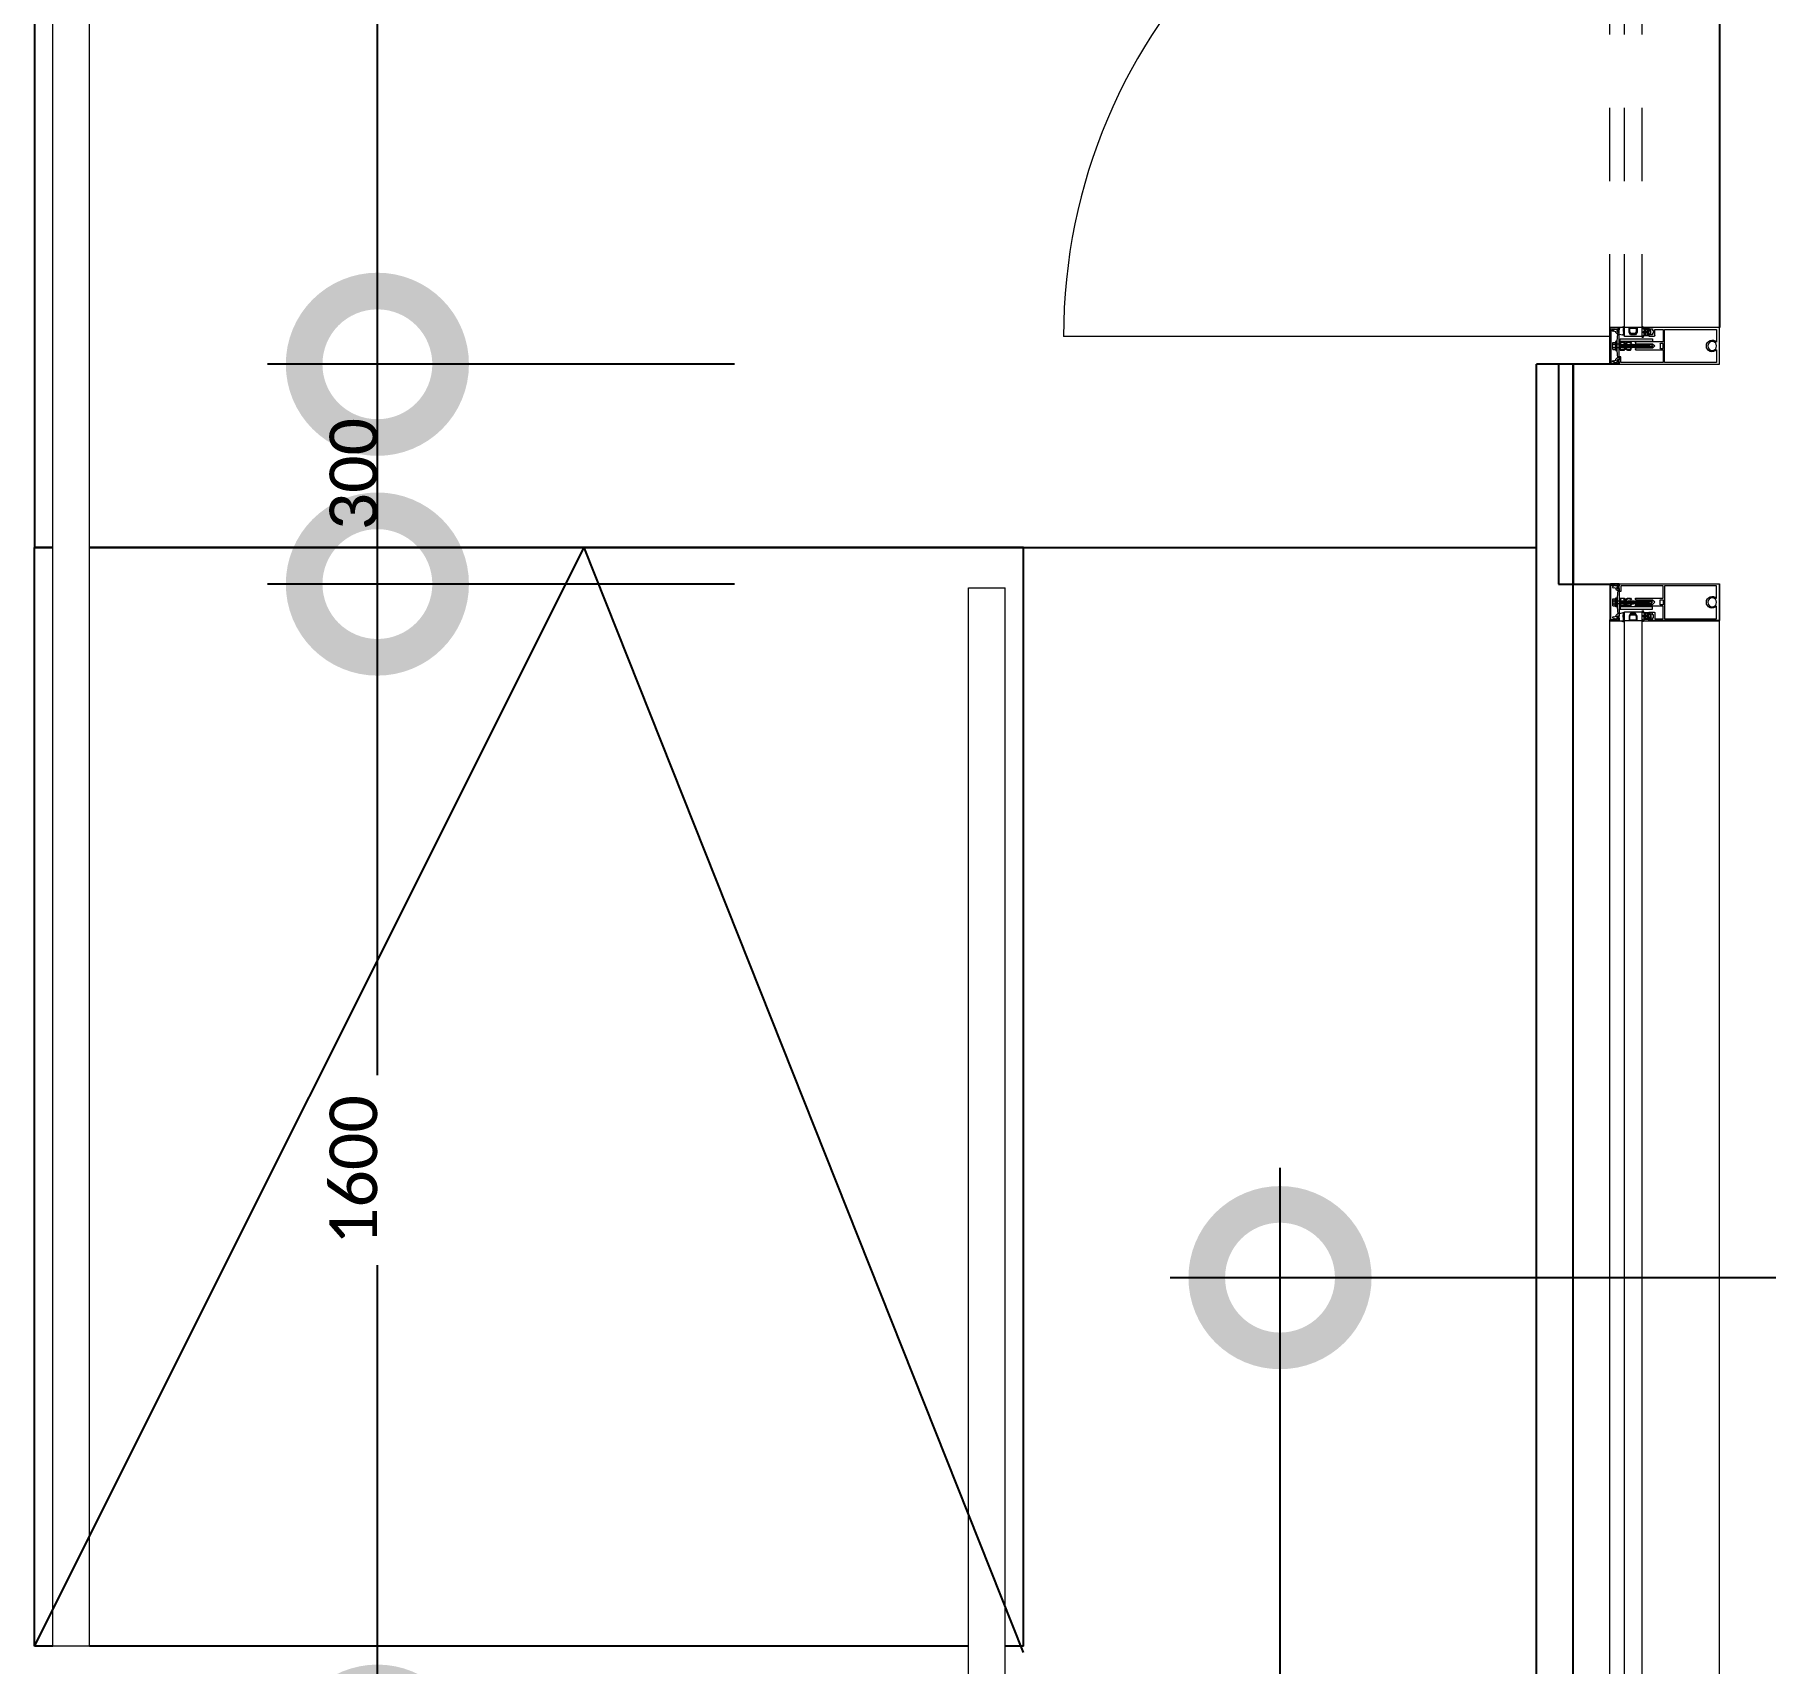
# Model space of a CAD drawing. Header units: metres. Extents: x 22.6 to 101.3, y 9.4 to 67.4.
# Drawn here: x 24.594 to 26.956, y 16.324 to 18.547 of the extents above; entities that cross this region are included whole.
import ezdxf

# ---------------------------------------------------------------- set-up
doc = ezdxf.new("R2010")
doc.units = ezdxf.units.M
doc.linetypes.add('ECG_Line-Ptrn-Dash', pattern=[0.004, 0.002, -0.002])
doc.linetypes.add('ECG_Line-Ptrn-Sold', pattern=[9144.001, 9144, -0.001])
doc.layers.add('00', color=252, linetype='Continuous')
for name, color, linetype, lineweight in [('A-DETL-MBND', 5, 'ECG_Line-Ptrn-Dash', 9), ('A-DIM', 7, 'Continuous', 5), ('A-DOOR', 5, 'Continuous', 5), ('A-ELEV', 1, 'ECG_Line-Ptrn-Sold', 9), ('A-FLOR-HRAL', 1, 'Continuous', 9), ('A-HATCH', 1, 'Continuous', 9), ('A-TONE', 40, 'ECG_Line-Ptrn-Sold', 50), ('A-WIN', 4, 'ECG_Line-Ptrn-Sold', 5)]:
    doc.layers.add(name, color=color, linetype=linetype, lineweight=lineweight)
doc.styles.add('Calibri', font='calibri.ttf', dxfattribs={"height": 0.212639})
doc.dimstyles.new('ECG_Dimn-Detl-100', dxfattribs={"dimscale": 0.3048, "dimtxt": 0.25, "dimasz": 1.312336, "dimexe": 0.492126, "dimexo": 0.0625, "dimgap": 0, "dimtad": 1, "dimdec": 0, "dimlfac": 1000, "dimzin": 0, "dimdsep": 46, "dimtxsty": 'Calibri', "dimblk1": 'DOTSMALL', "dimblk2": 'DOTSMALL', "dimsah": 1, "dimcen": 0.09, "dimdle": 0.492126, "dimazin": 0, "dimtfac": 1, "dimtdec": 4, "dimtix": 1, "dimtmove": 0, "dimatfit": 3, "dimfxl": 0.492126, "dimfxlon": 1, "dimtvp": 1, "dimtolj": 1, "dimtzin": 0, "dimarcsym": 2})
doc.dimstyles.new('ECG_Dimn-Detl-100_2', dxfattribs={"dimscale": 0.3048, "dimtxt": 0.25, "dimasz": 1.312336, "dimexe": 0.492126, "dimexo": 0.0625, "dimgap": 0, "dimtad": 1, "dimdec": 0, "dimlfac": 1000, "dimzin": 0, "dimdsep": 46, "dimtxsty": 'Calibri', "dimblk1": 'DOTSMALL', "dimblk2": 'DOTSMALL', "dimsah": 1, "dimcen": 0.09, "dimdle": 0.492126, "dimazin": 0, "dimtfac": 1, "dimtdec": 4, "dimtix": 1, "dimtmove": 0, "dimatfit": 3, "dimfxl": 0.492126, "dimfxlon": 1, "dimtvp": 1, "dimtolj": 1, "dimtzin": 0, "dimarcsym": 2})

# ---------------------------------------------------------------- blocks, each defined once
blk = doc.blocks.new('Railing - Railing-3161131-GROUND FLOOR PLAN')
at = {"layer": 'A-FLOR-HRAL'}
for p, q in [((25.8689, 17.7923), (25.9189, 17.7923)), ((25.8689, 16.2923), (25.8689, 17.7923)), ((25.9189, 16.2923), (25.9189, 17.7923)), ((25.9189, 16.2923), (25.8689, 16.2923))]:
    blk.add_line(p, q, dxfattribs=at)
blk = doc.blocks.new('Railing - Railing-3161135-GROUND FLOOR PLAN')
at = {"layer": 'A-FLOR-HRAL'}
for p, q in [((24.6189, 17.8473), (24.6189, 20.0223)), ((24.6689, 17.8473), (24.6689, 19.9723)), ((24.6189, 16.3473), (24.6189, 17.8473)), ((24.6689, 16.3473), (24.6689, 17.8473)), ((24.6689, 16.3473), (24.6189, 16.3473))]:
    blk.add_line(p, q, dxfattribs=at)
blk = doc.blocks.new('M_Door-Curtain-Wall-Double-Storefront - M_Door-Curtain-Wall-Double-Storefront-3390258-GROUND FLOOR PLAN')
at = {"layer": 'A-DOOR'}
for p, q in [((-0.762, 0.032), (-0.762, 0.7775)), ((0.762, 0.032), (0.762, 0.7775))]:
    blk.add_line(p, q, dxfattribs=at)
for centre, start, end in [((-0.762, 0.0155), 0, 90), ((0.762, 0.0155), 90, 180)]:
    blk.add_arc(centre, 0.762, start, end, dxfattribs=at)
blk = doc.blocks.new('Rectangular Mullion - ECG-LEFT-END-MULION-DETAIL-V73-GROUND FLOOR PLAN')
at = {"layer": 'A-DETL-MBND'}
for p, q in [((93.7999, 58.7473), (93.8239, 58.7473)), ((93.7999, 57.2473), (93.7999, 58.7473)), ((93.8239, 58.7473), (93.8239, 57.2473)), ((93.8439, 58.7473), (93.8439, 57.2473)), ((93.8239, 57.2473), (93.7999, 57.2473))]:
    blk.add_line(p, q, dxfattribs=at)
blk = doc.blocks.new('Rectangular Mullion - ECG-RIGHT-END-MULION-PROFIL-1987638-GROUND FLOOR PLAN')
at = {"layer": 'A-HATCH'}
for p, q in [((-0.0299, 0.019), (-0.0299, 0.031)), ((-0.0049, 0.032), (-0.0289, 0.032)), ((-0.0284, 0.03), (-0.0284, 0.0245)), ((-0.0279, 0.0305), (-0.0049, 0.0305)), ((-0.0263, 0.028), (-0.0277, 0.0244)), ((-0.0252, 0.028), (-0.0263, 0.028)), ((-0.0243, 0.0236), (-0.0253, 0.0264)), ((-0.0246, 0.0266), (-0.0252, 0.028)), ((-0.01, 0.0234), (-0.01, 0.0245)), ((-0.01, 0.0245), (0.0002, 0.0245)), ((-0.0096, 0.0275), (-0.0096, 0.0245)), ((-0.0015, 0.0277), (-0.0084, 0.0277)), ((-0.0072, 0.0275), (-0.0072, 0.0245)), ((0.0191, 0.032), (-0.0049, 0.032)), ((-0.0049, 0.0305), (0.0181, 0.0305)), ((-0.0027, 0.0275), (-0.0027, 0.0245)), ((-0.0003, 0.0275), (-0.0003, 0.0245)), ((0.0002, 0.0245), (0.0002, 0.0234)), ((0.0155, 0.0264), (0.0144, 0.0236)), ((0.0153, 0.028), (0.0148, 0.0266)), ((0.0165, 0.028), (0.0153, 0.028)), ((0.0178, 0.0244), (0.0165, 0.028)), ((0.0186, 0.03), (0.0186, 0.0245)), ((0.0201, 0.019), (0.0201, 0.031)), ((-0.0297, 0.0186), (-0.0315, 0.0129)), ((-0.0309, 0.0126), (-0.0292, 0.014)), ((-0.029, 0.019), (-0.0299, 0.019)), ((-0.0265, 0.019), (-0.0297, 0.019)), ((-0.0234, 0.0056), (-0.0292, 0.0056)), ((-0.0292, -0.0036), (-0.0292, 0.0056)), ((-0.0283, 0.004), (-0.0292, 0.004)), ((-0.0292, 0.004), (-0.0292, -0.0036)), ((-0.0284, 0.0225), (-0.029, 0.019)), ((-0.0282, 0.0224), (-0.0288, 0.019)), ((-0.0288, 0.019), (-0.0271, 0.019)), ((-0.0285, 0.0139), (-0.0282, 0.0126)), ((-0.0283, 0.0048), (-0.024, 0.0048)), ((-0.0283, 0.0048), (-0.0283, 0.004)), ((-0.024, 0.0048), (-0.0283, 0.0048)), ((-0.0277, 0.0126), (-0.0273, 0.0139)), ((-0.0273, 0.021), (-0.0263, 0.022)), ((-0.0273, 0.02), (-0.0273, 0.021)), ((-0.0265, 0.0213), (-0.0271, 0.0207)), ((-0.0267, 0.0139), (-0.0264, 0.0126)), ((-0.0265, 0.0203), (-0.0265, 0.019)), ((-0.0263, 0.022), (-0.0243, 0.022)), ((-0.0247, 0.0216), (-0.0258, 0.0216)), ((-0.0258, 0.0126), (-0.0255, 0.0139)), ((-0.0257, 0.0205), (-0.0257, 0.0185)), ((-0.025, 0.0139), (-0.0247, 0.0126)), ((-0.0247, 0.0185), (-0.0247, 0.0205)), ((-0.0231, 0.0236), (-0.0243, 0.0236)), ((-0.0243, 0.022), (-0.0233, 0.021)), ((-0.0241, 0.0126), (-0.0238, 0.0139)), ((-0.024, 0.0048), (-0.022, 0.0035)), ((-0.022, 0.0035), (-0.024, 0.0048)), ((-0.0233, 0.0207), (-0.0239, 0.0213)), ((-0.0239, 0.019), (-0.0239, 0.0203)), ((-0.0207, 0.019), (-0.0239, 0.019)), ((-0.0049, 0.019), (-0.0235, 0.019)), ((-0.0202, 0.0036), (-0.0234, 0.0056)), ((-0.0233, 0.021), (-0.0233, 0.02)), ((-0.0232, 0.0139), (-0.0228, 0.0126)), ((-0.0213, 0.0218), (-0.0231, 0.0236)), ((-0.0223, 0.0126), (-0.0219, 0.0139)), ((-0.022, 0.0035), (-0.022, -0.0032)), ((-0.022, -0.0032), (-0.022, 0.0035)), ((-0.0113, 0.022), (-0.0213, 0.021)), ((-0.0213, 0.021), (-0.0213, 0.0218)), ((-0.0213, 0.014), (-0.0196, 0.0126)), ((-0.019, 0.0129), (-0.0207, 0.0186)), ((-0.0202, -0.0031), (-0.0202, 0.0036)), ((-0.0202, -0.0012), (-0.0202, 0.0013)), ((-0.0145, 0.0175), (-0.0145, -0.0266)), ((-0.011, 0.0175), (-0.0145, 0.0175)), ((-0.0113, 0.0223), (-0.0113, 0.0234)), ((-0.0113, 0.0234), (0.0014, 0.0234)), ((0.0014, 0.0223), (-0.0113, 0.0223)), ((-0.0049, 0.022), (-0.0113, 0.022)), ((-0.011, -0.0266), (-0.011, 0.0175)), ((-0.0079, 0.0183), (-0.0104, 0.0177)), ((-0.0104, 0.0177), (-0.0104, 0.0117)), ((-0.0086, 0.0117), (-0.0104, 0.0077)), ((-0.0104, 0.0117), (-0.0086, 0.0117)), ((-0.0104, 0.0077), (-0.0104, 0.0034)), ((-0.0104, 0.0034), (-0.0084, 0.0024)), ((0.0002, 0.0234), (-0.01, 0.0234)), ((-0.0098, 0.0167), (-0.0079, 0.0174)), ((-0.0098, 0.0127), (-0.0098, 0.0167)), ((-0.0079, 0.0122), (-0.0098, 0.0127)), ((-0.0096, 0.0069), (-0.0079, 0.0105)), ((-0.0096, 0.0041), (-0.0096, 0.0069)), ((-0.0084, 0.0035), (-0.0096, 0.0041)), ((-0.0084, 0.0024), (-0.0084, 0.0035)), ((-0.0079, 0.0174), (-0.0079, 0.0183)), ((-0.0079, 0.0105), (-0.0079, 0.0122)), ((-0.0077, 0.0177), (-0.0046, 0.0188)), ((-0.0022, 0.0175), (-0.0077, 0.0155)), ((-0.0022, 0.0154), (-0.0077, 0.0133)), ((-0.0022, 0.0132), (-0.0077, 0.0112)), ((-0.0022, 0.011), (-0.0077, 0.009)), ((-0.0022, 0.0096), (-0.0077, 0.0076)), ((-0.0022, 0.0074), (-0.0077, 0.0054)), ((-0.0022, 0.0052), (-0.0077, 0.0032)), ((-0.0022, 0.0031), (-0.0077, 0.0011)), ((-0.0022, 0.0007), (-0.0076, -0.0013)), ((-0.0073, 0.0181), (-0.0056, 0.0188)), ((-0.0056, 0.0188), (-0.0073, 0.0181)), ((-0.0027, 0.018), (-0.0073, 0.0159)), ((-0.0073, 0.0159), (-0.0027, 0.018)), ((-0.0027, 0.0158), (-0.0073, 0.0137)), ((-0.0073, 0.0137), (-0.0027, 0.0158)), ((-0.0027, 0.0136), (-0.0073, 0.0116)), ((-0.0073, 0.0116), (-0.0027, 0.0136)), ((-0.0027, 0.0114), (-0.0073, 0.0094)), ((-0.0073, 0.0094), (-0.0027, 0.0114)), ((-0.0027, 0.01), (-0.0073, 0.008)), ((-0.0073, 0.008), (-0.0027, 0.01)), ((-0.0027, 0.0079), (-0.0073, 0.0058)), ((-0.0073, 0.0058), (-0.0027, 0.0079)), ((-0.0027, 0.0057), (-0.0073, 0.0036)), ((-0.0073, 0.0036), (-0.0027, 0.0057)), ((-0.0027, 0.0035), (-0.0073, 0.0015)), ((-0.0073, 0.0015), (-0.0027, 0.0035)), ((-0.0027, 0.0012), (-0.0073, -0.0009)), ((-0.0073, -0.0009), (-0.0027, 0.0012)), ((-0.0072, 0.0223), (-0.0027, 0.0223)), ((-0.0072, 0.0188), (-0.0072, 0.0223)), ((-0.0072, 0.0188), (-0.0056, 0.0188)), ((-0.0027, 0.0188), (-0.0072, 0.0188)), ((-0.0027, 0.0171), (-0.0072, 0.0151)), ((-0.0072, 0.0151), (-0.003, 0.017)), ((-0.0027, 0.0149), (-0.0072, 0.0129)), ((-0.0072, 0.0129), (-0.003, 0.0148)), ((-0.0027, 0.0127), (-0.0072, 0.0107)), ((-0.0072, 0.0107), (-0.003, 0.0126)), ((-0.0027, 0.0106), (-0.0072, 0.0085)), ((-0.0072, 0.0085), (-0.003, 0.0104)), ((-0.0027, 0.0092), (-0.0072, 0.0071)), ((-0.0072, 0.0071), (-0.003, 0.009)), ((-0.0027, 0.007), (-0.0072, 0.005)), ((-0.0072, 0.005), (-0.003, 0.0068)), ((-0.0027, 0.0048), (-0.0072, 0.0028)), ((-0.0072, 0.0028), (-0.003, 0.0047)), ((-0.0027, 0.0026), (-0.0072, 0.0006)), ((-0.0072, 0.0006), (-0.003, 0.0025)), ((-0.0027, 0.0003), (-0.0072, -0.0017)), ((-0.0072, -0.0017), (-0.003, 0.0001)), ((-0.007, 0.0173), (-0.0037, 0.0188)), ((-0.0037, 0.0188), (-0.007, 0.0173)), ((-0.0056, 0.0188), (-0.0046, 0.0188)), ((0.0015, 0.022), (-0.0049, 0.022)), ((0.0137, 0.019), (-0.0049, 0.019)), ((-0.0046, 0.0188), (-0.0037, 0.0188)), ((-0.0037, 0.0188), (-0.0027, 0.0188)), ((-0.0027, 0.0223), (-0.0027, 0.0188)), ((-0.0018, 0.0174), (-0.0018, 0.0183)), ((-0.0018, 0.0183), (0.0007, 0.0177)), ((0.0001, 0.0167), (-0.0018, 0.0174)), ((-0.0018, 0.0122), (0.0001, 0.0127)), ((-0.0018, 0.0105), (-0.0018, 0.0122)), ((-0.0001, 0.0069), (-0.0018, 0.0105)), ((-0.0014, 0.0035), (-0.0001, 0.0041)), ((-0.0014, 0.0024), (-0.0014, 0.0035)), ((0.0007, 0.0034), (-0.0014, 0.0024)), ((-0.0011, 0.0117), (0.0007, 0.0077)), ((0.0007, 0.0117), (-0.0011, 0.0117)), ((-0.0001, 0.0041), (-0.0001, 0.0069)), ((0.0001, 0.0127), (0.0001, 0.0167)), ((0.0007, 0.0177), (0.0007, 0.0117)), ((0.0007, 0.0077), (0.0007, 0.0034)), ((0.0014, 0.0234), (0.0014, 0.0223)), ((0.0115, 0.021), (0.0015, 0.022)), ((0.0098, 0.0167), (0.0098, 0.019)), ((0.0176, 0.0167), (0.0098, 0.0167)), ((0.0109, 0.019), (0.0141, 0.019)), ((0.0132, 0.0236), (0.0115, 0.0218)), ((0.0115, 0.0218), (0.0115, 0.021)), ((0.0144, 0.0236), (0.0132, 0.0236)), ((0.0145, 0.022), (0.0135, 0.021)), ((0.0135, 0.0207), (0.0141, 0.0213)), ((0.0135, 0.021), (0.0135, 0.02)), ((0.0141, 0.019), (0.0141, 0.0203)), ((0.0165, 0.022), (0.0145, 0.022)), ((0.0148, 0.0216), (0.0159, 0.0216)), ((0.0149, 0.0185), (0.0149, 0.0205)), ((0.0159, 0.0205), (0.0159, 0.0185)), ((0.0175, 0.021), (0.0165, 0.022)), ((0.0167, 0.0213), (0.0172, 0.0207)), ((0.0167, 0.0203), (0.0167, 0.019)), ((0.0167, 0.019), (0.0199, 0.019)), ((0.0175, 0.02), (0.0175, 0.021)), ((0.019, 0.019), (0.0176, 0.019)), ((0.0176, -0.041), (0.0176, 0.0167)), ((0.0184, 0.0224), (0.019, 0.019)), ((0.0185, 0.0225), (0.0192, 0.019)), ((0.0192, 0.019), (0.0201, 0.019)), ((0.0201, 0.019), (0.0201, -0.118)), ((-0.0304, -0.0129), (-0.0312, -0.0136)), ((-0.0295, -0.0142), (-0.0309, -0.0128)), ((-0.0299, -0.0213), (-0.0276, -0.0213)), ((-0.0299, -0.118), (-0.0299, -0.0213)), ((-0.0289, -0.0135), (-0.0295, -0.0142)), ((-0.0292, -0.0036), (-0.0292, -0.0053)), ((-0.0283, -0.0036), (-0.0292, -0.0036)), ((-0.0292, -0.0036), (-0.0283, -0.0036)), ((-0.0292, -0.0053), (-0.0238, -0.0053)), ((-0.027, -0.0198), (-0.0285, -0.0213)), ((-0.0284, -0.0152), (-0.0277, -0.0145)), ((-0.0261, -0.0151), (-0.0284, -0.0175)), ((-0.0284, -0.0152), (-0.0269, -0.0168)), ((-0.0284, -0.0213), (-0.0284, -0.0152)), ((-0.0284, -0.0175), (-0.0276, -0.0183)), ((-0.0276, -0.0183), (-0.0284, -0.0191)), ((-0.0284, -0.0191), (-0.025, -0.0225)), ((-0.0269, -0.0213), (-0.0284, -0.0213)), ((-0.0284, -0.0225), (-0.0284, -0.0263)), ((-0.0269, -0.0225), (-0.0284, -0.0225)), ((-0.0283, -0.0044), (-0.0283, -0.0036)), ((-0.0283, -0.0036), (-0.0283, -0.0044)), ((-0.024, -0.0044), (-0.0283, -0.0044)), ((-0.0283, -0.0044), (-0.024, -0.0044)), ((-0.0278, -0.0225), (-0.0269, -0.0225)), ((-0.0269, -0.0241), (-0.0278, -0.0225)), ((-0.0276, -0.0196), (-0.0276, -0.0171)), ((-0.0276, -0.0213), (-0.0269, -0.022)), ((-0.0274, -0.0225), (-0.0258, -0.0241)), ((-0.0273, -0.0168), (-0.0249, -0.0168)), ((-0.0248, -0.0198), (-0.0273, -0.0198)), ((-0.0272, -0.0151), (-0.0254, -0.0151)), ((-0.0269, -0.022), (-0.0248, -0.0198)), ((-0.0269, -0.0225), (-0.0269, -0.0213)), ((-0.025, -0.0225), (-0.0267, -0.0241)), ((-0.0258, -0.0151), (-0.0228, -0.0181)), ((-0.0229, -0.0141), (-0.0256, -0.0168)), ((-0.0255, -0.0198), (-0.0241, -0.0213)), ((-0.0225, -0.0168), (-0.025, -0.0144)), ((-0.0247, -0.023), (-0.0236, -0.0241)), ((-0.0217, -0.0151), (-0.0246, -0.018)), ((-0.0246, -0.0171), (-0.0246, -0.0196)), ((-0.0246, -0.0185), (-0.0214, -0.0217)), ((-0.0234, -0.023), (-0.0245, -0.0241)), ((-0.0241, -0.0213), (-0.0226, -0.0198)), ((-0.022, -0.0032), (-0.024, -0.0044)), ((-0.024, -0.0044), (-0.022, -0.0032)), ((-0.0238, -0.0053), (-0.0202, -0.0031)), ((-0.0221, -0.0151), (-0.0232, -0.0139)), ((-0.0228, -0.0171), (-0.0228, -0.0196)), ((-0.0226, -0.0198), (-0.0201, -0.0198)), ((-0.0201, -0.0168), (-0.0225, -0.0168)), ((-0.0225, -0.023), (-0.0214, -0.0241)), ((-0.0204, -0.0198), (-0.0223, -0.0217)), ((-0.0207, -0.0225), (-0.0223, -0.0241)), ((-0.0202, -0.0151), (-0.0221, -0.0151)), ((-0.022, -0.0151), (-0.0203, -0.0168)), ((-0.0214, -0.022), (-0.0207, -0.0213)), ((-0.0214, -0.0213), (-0.0214, -0.0225)), ((-0.019, -0.0213), (-0.0214, -0.0213)), ((-0.0199, -0.0225), (-0.0214, -0.0225)), ((-0.0206, -0.0225), (-0.0214, -0.0241)), ((-0.0214, -0.0225), (-0.0207, -0.0225)), ((-0.0174, -0.013), (-0.0213, -0.0168)), ((-0.0197, -0.0213), (-0.0211, -0.0198)), ((-0.0207, -0.0213), (-0.0184, -0.0213)), ((-0.0201, -0.0149), (-0.019, -0.016)), ((-0.0199, -0.0263), (-0.0199, -0.0225)), ((-0.019, -0.0167), (-0.0198, -0.0176)), ((-0.0198, -0.0196), (-0.0198, -0.0171)), ((-0.0198, -0.0173), (-0.019, -0.0182)), ((-0.019, -0.0184), (-0.0198, -0.0192)), ((-0.0198, -0.0189), (-0.019, -0.0198)), ((-0.019, -0.0205), (-0.0197, -0.0213)), ((-0.019, -0.0138), (-0.0183, -0.0145)), ((-0.019, -0.0151), (-0.019, -0.0213)), ((-0.0184, -0.0213), (-0.0184, -0.0288)), ((-0.0168, -0.0138), (-0.0174, -0.013)), ((-0.009, -0.0033), (-0.0104, -0.0033)), ((-0.0104, -0.0033), (-0.0088, -0.0033)), ((-0.0104, -0.041), (-0.0104, -0.0033)), ((-0.0088, -0.0033), (-0.0078, -0.0043)), ((-0.0022, -0.0036), (-0.0078, -0.0057)), ((-0.0078, -0.0043), (-0.0078, -0.0266)), ((-0.0022, -0.0071), (-0.0078, -0.0092)), ((-0.0022, -0.0093), (-0.0078, -0.0113)), ((-0.0022, -0.0115), (-0.0078, -0.0135)), ((-0.0022, -0.0137), (-0.0078, -0.0157)), ((-0.0022, -0.0158), (-0.0078, -0.0179)), ((-0.0022, -0.018), (-0.0078, -0.02)), ((-0.0023, -0.0015), (-0.0077, -0.0035)), ((-0.0027, -0.001), (-0.0073, -0.0031)), ((-0.0073, -0.0031), (-0.0027, -0.001)), ((-0.0027, -0.0032), (-0.0073, -0.0053)), ((-0.0073, -0.0053), (-0.0027, -0.0032)), ((-0.0073, -0.0074), (-0.0027, -0.0054)), ((-0.0027, -0.0054), (-0.0073, -0.0074)), ((-0.0027, -0.0067), (-0.0073, -0.0087)), ((-0.0073, -0.0087), (-0.0027, -0.0067)), ((-0.0027, -0.0089), (-0.0073, -0.0109)), ((-0.0073, -0.0109), (-0.0027, -0.0089)), ((-0.0027, -0.011), (-0.0073, -0.0131)), ((-0.0073, -0.0131), (-0.0027, -0.011)), ((-0.0027, -0.0132), (-0.0073, -0.0153)), ((-0.0073, -0.0153), (-0.0027, -0.0132)), ((-0.0027, -0.0154), (-0.0073, -0.0174)), ((-0.0073, -0.0174), (-0.0027, -0.0154)), ((-0.0027, -0.0176), (-0.0073, -0.0196)), ((-0.0073, -0.0196), (-0.0027, -0.0176)), ((-0.0027, -0.0019), (-0.0072, -0.0039)), ((-0.0072, -0.0039), (-0.003, -0.002)), ((-0.0027, -0.0041), (-0.0072, -0.0061)), ((-0.0072, -0.0061), (-0.0031, -0.0042)), ((-0.0027, -0.0054), (-0.0072, -0.0074)), ((-0.0072, -0.0074), (-0.003, -0.0055)), ((-0.0027, -0.0076), (-0.0072, -0.0096)), ((-0.0072, -0.0096), (-0.003, -0.0077)), ((-0.0027, -0.0097), (-0.0072, -0.0118)), ((-0.0072, -0.0118), (-0.003, -0.0099)), ((-0.0027, -0.0119), (-0.0072, -0.0139)), ((-0.0072, -0.0139), (-0.003, -0.012)), ((-0.0027, -0.0141), (-0.0072, -0.0161)), ((-0.0072, -0.0161), (-0.003, -0.0142)), ((-0.0027, -0.0163), (-0.0072, -0.0183)), ((-0.0072, -0.0183), (-0.003, -0.0164)), ((-0.0027, -0.0184), (-0.0072, -0.0205)), ((-0.0072, -0.0205), (-0.0032, -0.0186)), ((-0.0069, -0.0216), (-0.0027, -0.0197)), ((-0.0027, -0.0197), (-0.0069, -0.0216)), ((-0.0067, -0.0218), (-0.0067, -0.0249)), ((-0.0022, -0.0202), (-0.0066, -0.0218)), ((-0.0066, -0.0218), (-0.0053, -0.0218)), ((-0.0053, -0.0218), (-0.0027, -0.0206)), ((-0.0053, -0.0218), (-0.003, -0.0207)), ((-0.003, -0.0218), (-0.0053, -0.0218)), ((-0.003, -0.0249), (-0.003, -0.0218)), ((-0.0019, -0.0042), (-0.001, -0.0033)), ((-0.0019, -0.0266), (-0.0019, -0.0042)), ((-0.001, -0.0033), (0.0006, -0.0033)), ((0, -0.0033), (-0.001, -0.0033)), ((-0.001, -0.0033), (0.0006, -0.0033)), ((0.0006, -0.0033), (0.0006, -0.041)), ((-0.0284, -0.0263), (-0.0262, -0.0263)), ((-0.0274, -0.0298), (-0.0274, -0.041)), ((-0.0194, -0.0298), (-0.0274, -0.0298)), ((-0.0274, -0.041), (-0.0104, -0.041)), ((-0.0274, -0.043), (-0.0274, -0.114)), ((0.0176, -0.043), (-0.0274, -0.043)), ((-0.0243, -0.0241), (-0.0269, -0.0241)), ((-0.0262, -0.0263), (-0.0262, -0.0278)), ((-0.0262, -0.0278), (-0.0222, -0.0278)), ((-0.0214, -0.0241), (-0.0243, -0.0241)), ((-0.0222, -0.0263), (-0.0199, -0.0263)), ((-0.0222, -0.0278), (-0.0222, -0.0263)), ((-0.0145, -0.0266), (-0.011, -0.0266)), ((-0.0084, -0.041), (-0.0084, -0.0372)), ((-0.0049, -0.041), (-0.0084, -0.041)), ((-0.0079, -0.0367), (-0.0019, -0.0367)), ((-0.0078, -0.0266), (-0.0049, -0.0295)), ((-0.0067, -0.0249), (-0.0049, -0.0266)), ((-0.0049, -0.0266), (-0.003, -0.0249)), ((-0.0049, -0.0295), (-0.0019, -0.0266)), ((-0.0014, -0.041), (-0.0049, -0.041)), ((-0.0014, -0.0372), (-0.0014, -0.041)), ((0.0006, -0.041), (0.0176, -0.041)), ((0.0176, -0.114), (0.0176, -0.043)), ((0.0201, -0.118), (-0.0299, -0.118)), ((-0.0274, -0.114), (-0.0102, -0.114)), ((0.0003, -0.114), (0.0176, -0.114))]:
    blk.add_line(p, q, dxfattribs=at)
blk.add_circle((-0.0049, -0.108), 0.006, dxfattribs=at)
for centre, radius, start, end in [((-0.0289, 0.031), 0.001, 90, 180), ((-0.0289, 0.031), 0.001, 90, 180), ((-0.0279, 0.03), 0.0005, 90, 180), ((-0.0284, 0.0235), 0.001, 270.9838, 90), ((-0.0283, 0.0235), 0.0011, 275.2327, 53.27), ((-0.0084, 0.0241), 0.00359, 70.3614, 109.6386), ((-0.0049, 0.0157), 0.012, 79.2883, 100.7117), ((-0.0015, 0.0241), 0.00359, 70.3614, 109.6386), ((0.0185, 0.0235), 0.0011, 126.73, 264.7673), ((0.0186, 0.0235), 0.001, 90, 269.0162), ((0.0181, 0.03), 0.0005, 0, 90), ((0.0191, 0.031), 0.001, 0, 90), ((0.0191, 0.031), 0.001, 0, 90), ((-0.0258, 0.0206), 0.001, 90, 135), ((-0.0247, 0.0206), 0.001, 45, 90), ((0.0148, 0.0206), 0.001, 90, 135), ((0.0159, 0.0206), 0.001, 45, 90), ((-0.0317, -0.018), 0.0044, 40.1603, 86.9533), ((-0.0315, -0.018), 0.00517, 33.5368, 87.4446), ((-0.0237, -0.0155), 0.00171, 90, 164.9371), ((-0.0237, -0.0155), 0.00171, 15.0629, 90), ((-0.0159, -0.018), 0.00517, 90.2452, 146.4632), ((-0.0157, -0.018), 0.0044, 93.0467, 138.4555), ((-0.0005, -0.0259), 0.00439, 124.4715, 188.599), ((-0.0194, -0.0288), 0.001, 270, 0), ((-0.0079, -0.0372), 0.0005, 90, 180), ((-0.0019, -0.0372), 0.0005, 360, 90), ((-0.0049, -0.108), 0.008, 311.4096, 228.5904)]:
    blk.add_arc(centre, radius, start, end, dxfattribs=at)
blk = doc.blocks.new('Rectangular Mullion - ECG-RIGHT-END-MULION-DETAIL-3147775-GROUND FLOOR PLAN')
at = {"layer": 'A-WIN'}
for p, q in [((-0.05, 0.012), (-0.05, 0.032)), ((-0.05, 0.032), (0, 0.032)), ((0, 0.032), (0, -0.118)), ((-0.038, 0.012), (-0.05, 0.012)), ((-0.038, -0.012), (-0.038, 0.012)), ((-0.05, -0.118), (-0.05, -0.012)), ((-0.05, -0.012), (-0.038, -0.012)), ((0, -0.118), (-0.05, -0.118))]:
    blk.add_line(p, q, dxfattribs=at)
blk = doc.blocks.new('Rectangular Mullion - ECG-LEFT-END-MULION-DETAIL-2110308-GROUND FLOOR PLAN')
at = {"layer": 'A-ELEV'}
for p, q in [((72.8439, 18.9473), (72.8439, 17.4473)), ((72.9499, 18.9473), (72.9739, 18.9473)), ((72.9499, 17.4473), (72.9499, 18.9473)), ((72.9739, 18.9473), (72.9739, 17.4473)), ((72.9939, 18.9473), (72.9939, 17.4473)), ((72.9739, 17.4473), (72.9499, 17.4473))]:
    blk.add_line(p, q, dxfattribs=at)
blk = doc.blocks.new('Rectangular Mullion - ECG-LEFT-END-MULION-PROFIL-1987639-GROUND FLOOR PLAN')
at = {"layer": 'A-HATCH'}
for p, q in [((-0.0201, 0.019), (-0.0201, 0.031)), ((-0.0191, 0.032), (0.0049, 0.032)), ((-0.0186, 0.03), (-0.0186, 0.0245)), ((0.0049, 0.0305), (-0.0181, 0.0305)), ((-0.0178, 0.0244), (-0.0165, 0.028)), ((-0.0165, 0.028), (-0.0153, 0.028)), ((-0.0155, 0.0264), (-0.0144, 0.0236)), ((-0.0153, 0.028), (-0.0148, 0.0266)), ((-0.0002, 0.0245), (-0.0002, 0.0234)), ((0.01, 0.0245), (-0.0002, 0.0245)), ((0.0003, 0.0275), (0.0003, 0.0245)), ((0.0015, 0.0277), (0.0084, 0.0277)), ((0.0027, 0.0275), (0.0027, 0.0245)), ((0.0049, 0.032), (0.0289, 0.032)), ((0.0279, 0.0305), (0.0049, 0.0305)), ((0.0072, 0.0275), (0.0072, 0.0245)), ((0.0096, 0.0275), (0.0096, 0.0245)), ((0.01, 0.0234), (0.01, 0.0245)), ((0.0243, 0.0236), (0.0253, 0.0264)), ((0.0246, 0.0266), (0.0252, 0.028)), ((0.0252, 0.028), (0.0263, 0.028)), ((0.0263, 0.028), (0.0277, 0.0244)), ((0.0284, 0.03), (0.0284, 0.0245)), ((0.0299, 0.019), (0.0299, 0.031)), ((-0.0192, 0.019), (-0.0201, 0.019)), ((-0.0201, 0.019), (-0.0201, -0.118)), ((-0.0167, 0.019), (-0.0199, 0.019)), ((-0.0185, 0.0225), (-0.0192, 0.019)), ((-0.0184, 0.0224), (-0.019, 0.019)), ((-0.019, 0.019), (-0.0176, 0.019)), ((-0.0176, 0.0167), (-0.0098, 0.0167)), ((-0.0176, -0.041), (-0.0176, 0.0167)), ((-0.0175, 0.021), (-0.0165, 0.022)), ((-0.0175, 0.02), (-0.0175, 0.021)), ((-0.0167, 0.0213), (-0.0172, 0.0207)), ((-0.0167, 0.0203), (-0.0167, 0.019)), ((-0.0165, 0.022), (-0.0145, 0.022)), ((-0.0148, 0.0216), (-0.0159, 0.0216)), ((-0.0159, 0.0205), (-0.0159, 0.0185)), ((-0.0149, 0.0185), (-0.0149, 0.0205)), ((-0.0145, 0.022), (-0.0135, 0.021)), ((-0.0144, 0.0236), (-0.0132, 0.0236)), ((-0.0135, 0.0207), (-0.0141, 0.0213)), ((-0.0141, 0.019), (-0.0141, 0.0203)), ((-0.0109, 0.019), (-0.0141, 0.019)), ((-0.0137, 0.019), (0.0049, 0.019)), ((-0.0135, 0.021), (-0.0135, 0.02)), ((-0.0132, 0.0236), (-0.0115, 0.0218)), ((-0.0115, 0.021), (-0.0015, 0.022)), ((-0.0115, 0.0218), (-0.0115, 0.021)), ((-0.0098, 0.0167), (-0.0098, 0.019)), ((-0.0015, 0.022), (0.0049, 0.022)), ((-0.0014, 0.0234), (-0.0014, 0.0223)), ((0.0113, 0.0234), (-0.0014, 0.0234)), ((-0.0014, 0.0223), (0.0113, 0.0223)), ((0.0018, 0.0183), (-0.0007, 0.0177)), ((-0.0007, 0.0177), (-0.0007, 0.0117)), ((0.0011, 0.0117), (-0.0007, 0.0077)), ((-0.0007, 0.0117), (0.0011, 0.0117)), ((-0.0007, 0.0077), (-0.0007, 0.0034)), ((-0.0007, 0.0034), (0.0014, 0.0024)), ((-0.0002, 0.0234), (0.01, 0.0234)), ((-0.0001, 0.0167), (0.0018, 0.0174)), ((-0.0001, 0.0127), (-0.0001, 0.0167)), ((0.0018, 0.0122), (-0.0001, 0.0127)), ((0.0001, 0.0069), (0.0018, 0.0105)), ((0.0001, 0.0041), (0.0001, 0.0069)), ((0.0014, 0.0035), (0.0001, 0.0041)), ((0.0014, 0.0024), (0.0014, 0.0035)), ((0.0018, 0.0174), (0.0018, 0.0183)), ((0.0018, 0.0105), (0.0018, 0.0122)), ((0.0022, 0.0175), (0.0077, 0.0155)), ((0.0022, 0.0154), (0.0077, 0.0133)), ((0.0022, 0.0132), (0.0077, 0.0112)), ((0.0022, 0.011), (0.0077, 0.009)), ((0.0022, 0.0096), (0.0077, 0.0076)), ((0.0022, 0.0074), (0.0077, 0.0054)), ((0.0022, 0.0052), (0.0077, 0.0032)), ((0.0022, 0.0031), (0.0077, 0.0011)), ((0.0022, 0.0007), (0.0076, -0.0013)), ((0.0027, 0.0223), (0.0027, 0.0188)), ((0.0072, 0.0223), (0.0027, 0.0223)), ((0.0027, 0.0188), (0.0072, 0.0188)), ((0.0037, 0.0188), (0.0027, 0.0188)), ((0.0027, 0.018), (0.0073, 0.0159)), ((0.0073, 0.0159), (0.0027, 0.018)), ((0.0027, 0.0171), (0.0072, 0.0151)), ((0.0027, 0.0158), (0.0073, 0.0137)), ((0.0073, 0.0137), (0.0027, 0.0158)), ((0.0027, 0.0149), (0.0072, 0.0129)), ((0.0027, 0.0136), (0.0073, 0.0116)), ((0.0073, 0.0116), (0.0027, 0.0136)), ((0.0027, 0.0127), (0.0072, 0.0107)), ((0.0027, 0.0114), (0.0073, 0.0094)), ((0.0073, 0.0094), (0.0027, 0.0114)), ((0.0027, 0.0106), (0.0072, 0.0085)), ((0.0027, 0.01), (0.0073, 0.008)), ((0.0073, 0.008), (0.0027, 0.01)), ((0.0027, 0.0092), (0.0072, 0.0071)), ((0.0027, 0.0079), (0.0073, 0.0058)), ((0.0073, 0.0058), (0.0027, 0.0079)), ((0.0027, 0.007), (0.0072, 0.005)), ((0.0027, 0.0057), (0.0073, 0.0036)), ((0.0073, 0.0036), (0.0027, 0.0057)), ((0.0027, 0.0048), (0.0072, 0.0028)), ((0.0027, 0.0035), (0.0073, 0.0015)), ((0.0073, 0.0015), (0.0027, 0.0035)), ((0.0027, 0.0026), (0.0072, 0.0006)), ((0.0027, 0.0012), (0.0073, -0.0009)), ((0.0073, -0.0009), (0.0027, 0.0012)), ((0.0027, 0.0003), (0.0072, -0.0017)), ((0.0072, 0.0151), (0.003, 0.017)), ((0.0072, 0.0129), (0.003, 0.0148)), ((0.0072, 0.0107), (0.003, 0.0126)), ((0.0072, 0.0085), (0.003, 0.0104)), ((0.0072, 0.0071), (0.003, 0.009)), ((0.0072, 0.005), (0.003, 0.0068)), ((0.0072, 0.0028), (0.003, 0.0047)), ((0.0072, 0.0006), (0.003, 0.0025)), ((0.0072, -0.0017), (0.003, 0.0001)), ((0.007, 0.0173), (0.0037, 0.0188)), ((0.0037, 0.0188), (0.007, 0.0173)), ((0.0046, 0.0188), (0.0037, 0.0188)), ((0.0056, 0.0188), (0.0046, 0.0188)), ((0.0077, 0.0177), (0.0046, 0.0188)), ((0.0049, 0.022), (0.0113, 0.022)), ((0.0049, 0.019), (0.0235, 0.019)), ((0.0073, 0.0181), (0.0056, 0.0188)), ((0.0056, 0.0188), (0.0073, 0.0181)), ((0.0072, 0.0188), (0.0056, 0.0188)), ((0.0072, 0.0188), (0.0072, 0.0223)), ((0.0079, 0.0174), (0.0079, 0.0183)), ((0.0079, 0.0183), (0.0104, 0.0177)), ((0.0098, 0.0167), (0.0079, 0.0174)), ((0.0079, 0.0122), (0.0098, 0.0127)), ((0.0079, 0.0105), (0.0079, 0.0122)), ((0.0096, 0.0069), (0.0079, 0.0105)), ((0.0084, 0.0035), (0.0096, 0.0041)), ((0.0084, 0.0024), (0.0084, 0.0035)), ((0.0104, 0.0034), (0.0084, 0.0024)), ((0.0086, 0.0117), (0.0104, 0.0077)), ((0.0104, 0.0117), (0.0086, 0.0117)), ((0.0096, 0.0041), (0.0096, 0.0069)), ((0.0098, 0.0127), (0.0098, 0.0167)), ((0.0104, 0.0177), (0.0104, 0.0117)), ((0.0104, 0.0077), (0.0104, 0.0034)), ((0.011, 0.0175), (0.0145, 0.0175)), ((0.011, -0.0266), (0.011, 0.0175)), ((0.0113, 0.0223), (0.0113, 0.0234)), ((0.0113, 0.022), (0.0213, 0.021)), ((0.0145, 0.0175), (0.0145, -0.0266)), ((0.019, 0.0129), (0.0207, 0.0186)), ((0.0213, 0.014), (0.0196, 0.0126)), ((0.0202, 0.0036), (0.0234, 0.0056)), ((0.0202, -0.0031), (0.0202, 0.0036)), ((0.0202, -0.0012), (0.0202, 0.0013)), ((0.0207, 0.019), (0.0239, 0.019)), ((0.0213, 0.0218), (0.0231, 0.0236)), ((0.0213, 0.021), (0.0213, 0.0218)), ((0.0223, 0.0126), (0.0219, 0.0139)), ((0.024, 0.0048), (0.022, 0.0035)), ((0.022, 0.0035), (0.024, 0.0048)), ((0.022, 0.0035), (0.022, -0.0032)), ((0.022, -0.0032), (0.022, 0.0035)), ((0.0232, 0.0139), (0.0228, 0.0126)), ((0.0231, 0.0236), (0.0243, 0.0236)), ((0.0243, 0.022), (0.0233, 0.021)), ((0.0233, 0.0207), (0.0239, 0.0213)), ((0.0233, 0.021), (0.0233, 0.02)), ((0.0234, 0.0056), (0.0292, 0.0056)), ((0.0241, 0.0126), (0.0238, 0.0139)), ((0.0239, 0.019), (0.0239, 0.0203)), ((0.0283, 0.0048), (0.024, 0.0048)), ((0.024, 0.0048), (0.0283, 0.0048)), ((0.0263, 0.022), (0.0243, 0.022)), ((0.0247, 0.0216), (0.0258, 0.0216)), ((0.0247, 0.0185), (0.0247, 0.0205)), ((0.025, 0.0139), (0.0247, 0.0126)), ((0.0258, 0.0126), (0.0255, 0.0139)), ((0.0257, 0.0205), (0.0257, 0.0185)), ((0.0273, 0.021), (0.0263, 0.022)), ((0.0267, 0.0139), (0.0264, 0.0126)), ((0.0265, 0.0213), (0.0271, 0.0207)), ((0.0265, 0.0203), (0.0265, 0.019)), ((0.0265, 0.019), (0.0297, 0.019)), ((0.0288, 0.019), (0.0271, 0.019)), ((0.0273, 0.02), (0.0273, 0.021)), ((0.0277, 0.0126), (0.0273, 0.0139)), ((0.0282, 0.0224), (0.0288, 0.019)), ((0.0285, 0.0139), (0.0282, 0.0126)), ((0.0283, 0.0048), (0.0283, 0.004)), ((0.0283, 0.004), (0.0292, 0.004)), ((0.0284, 0.0225), (0.029, 0.019)), ((0.029, 0.019), (0.0299, 0.019)), ((0.0309, 0.0126), (0.0292, 0.014)), ((0.0292, -0.0036), (0.0292, 0.0056)), ((0.0292, 0.004), (0.0292, -0.0036)), ((0.0297, 0.0186), (0.0315, 0.0129)), ((0.001, -0.0033), (-0.0006, -0.0033)), ((-0.0006, -0.0033), (-0.0006, -0.041)), ((0.001, -0.0033), (-0.0006, -0.0033)), ((0, -0.0033), (0.001, -0.0033)), ((0.0019, -0.0042), (0.001, -0.0033)), ((0.0019, -0.0266), (0.0019, -0.0042)), ((0.0022, -0.0036), (0.0078, -0.0057)), ((0.0022, -0.0071), (0.0078, -0.0092)), ((0.0022, -0.0093), (0.0078, -0.0113)), ((0.0022, -0.0115), (0.0078, -0.0135)), ((0.0022, -0.0137), (0.0078, -0.0157)), ((0.0022, -0.0158), (0.0078, -0.0179)), ((0.0022, -0.018), (0.0078, -0.02)), ((0.0022, -0.0202), (0.0066, -0.0218)), ((0.0023, -0.0015), (0.0077, -0.0035)), ((0.0027, -0.001), (0.0073, -0.0031)), ((0.0073, -0.0031), (0.0027, -0.001)), ((0.0027, -0.0019), (0.0072, -0.0039)), ((0.0027, -0.0032), (0.0073, -0.0053)), ((0.0073, -0.0053), (0.0027, -0.0032)), ((0.0027, -0.0041), (0.0072, -0.0061)), ((0.0027, -0.0054), (0.0072, -0.0074)), ((0.0073, -0.0074), (0.0027, -0.0054)), ((0.0027, -0.0054), (0.0073, -0.0074)), ((0.0027, -0.0067), (0.0073, -0.0087)), ((0.0073, -0.0087), (0.0027, -0.0067)), ((0.0027, -0.0076), (0.0072, -0.0096)), ((0.0027, -0.0089), (0.0073, -0.0109)), ((0.0073, -0.0109), (0.0027, -0.0089)), ((0.0027, -0.0097), (0.0072, -0.0118)), ((0.0027, -0.011), (0.0073, -0.0131)), ((0.0073, -0.0131), (0.0027, -0.011)), ((0.0027, -0.0119), (0.0072, -0.0139)), ((0.0027, -0.0132), (0.0073, -0.0153)), ((0.0073, -0.0153), (0.0027, -0.0132)), ((0.0027, -0.0141), (0.0072, -0.0161)), ((0.0027, -0.0154), (0.0073, -0.0174)), ((0.0073, -0.0174), (0.0027, -0.0154)), ((0.0027, -0.0163), (0.0072, -0.0183)), ((0.0027, -0.0176), (0.0073, -0.0196)), ((0.0073, -0.0196), (0.0027, -0.0176)), ((0.0027, -0.0184), (0.0072, -0.0205)), ((0.0069, -0.0216), (0.0027, -0.0197)), ((0.0027, -0.0197), (0.0069, -0.0216)), ((0.0053, -0.0218), (0.0027, -0.0206)), ((0.0072, -0.0039), (0.003, -0.002)), ((0.0072, -0.0074), (0.003, -0.0055)), ((0.0072, -0.0096), (0.003, -0.0077)), ((0.0072, -0.0118), (0.003, -0.0099)), ((0.0072, -0.0139), (0.003, -0.012)), ((0.0072, -0.0161), (0.003, -0.0142)), ((0.0072, -0.0183), (0.003, -0.0164)), ((0.0053, -0.0218), (0.003, -0.0207)), ((0.003, -0.0218), (0.0053, -0.0218)), ((0.003, -0.0249), (0.003, -0.0218)), ((0.0072, -0.0061), (0.0031, -0.0042)), ((0.0072, -0.0205), (0.0032, -0.0186)), ((0.0066, -0.0218), (0.0053, -0.0218)), ((0.0067, -0.0218), (0.0067, -0.0249)), ((0.0088, -0.0033), (0.0078, -0.0043)), ((0.0078, -0.0043), (0.0078, -0.0266)), ((0.0104, -0.0033), (0.0088, -0.0033)), ((0.009, -0.0033), (0.0104, -0.0033)), ((0.0104, -0.041), (0.0104, -0.0033)), ((0.0168, -0.0138), (0.0174, -0.013)), ((0.0174, -0.013), (0.0213, -0.0168)), ((0.019, -0.0138), (0.0183, -0.0145)), ((0.0184, -0.0213), (0.0184, -0.0288)), ((0.0207, -0.0213), (0.0184, -0.0213)), ((0.0201, -0.0149), (0.019, -0.016)), ((0.019, -0.0151), (0.019, -0.0213)), ((0.019, -0.0167), (0.0198, -0.0176)), ((0.0198, -0.0173), (0.019, -0.0182)), ((0.019, -0.0184), (0.0198, -0.0192)), ((0.0198, -0.0189), (0.019, -0.0198)), ((0.019, -0.0205), (0.0197, -0.0213)), ((0.019, -0.0213), (0.0214, -0.0213)), ((0.0197, -0.0213), (0.0211, -0.0198)), ((0.0198, -0.0196), (0.0198, -0.0171)), ((0.0199, -0.0225), (0.0214, -0.0225)), ((0.0199, -0.0263), (0.0199, -0.0225)), ((0.0201, -0.0168), (0.0225, -0.0168)), ((0.0226, -0.0198), (0.0201, -0.0198)), ((0.0238, -0.0053), (0.0202, -0.0031)), ((0.0202, -0.0151), (0.0221, -0.0151)), ((0.022, -0.0151), (0.0203, -0.0168)), ((0.0204, -0.0198), (0.0223, -0.0217)), ((0.0206, -0.0225), (0.0214, -0.0241)), ((0.0214, -0.022), (0.0207, -0.0213)), ((0.0207, -0.0225), (0.0223, -0.0241)), ((0.0214, -0.0225), (0.0207, -0.0225)), ((0.0246, -0.0185), (0.0214, -0.0217)), ((0.0214, -0.0213), (0.0214, -0.0225)), ((0.0225, -0.023), (0.0214, -0.0241)), ((0.0217, -0.0151), (0.0246, -0.018)), ((0.022, -0.0032), (0.024, -0.0044)), ((0.024, -0.0044), (0.022, -0.0032)), ((0.0221, -0.0151), (0.0232, -0.0139)), ((0.0225, -0.0168), (0.025, -0.0144)), ((0.0241, -0.0213), (0.0226, -0.0198)), ((0.0258, -0.0151), (0.0228, -0.0181)), ((0.0228, -0.0171), (0.0228, -0.0196)), ((0.0229, -0.0141), (0.0256, -0.0168)), ((0.0234, -0.023), (0.0245, -0.0241)), ((0.0247, -0.023), (0.0236, -0.0241)), ((0.0292, -0.0053), (0.0238, -0.0053)), ((0.024, -0.0044), (0.0283, -0.0044)), ((0.0283, -0.0044), (0.024, -0.0044)), ((0.0255, -0.0198), (0.0241, -0.0213)), ((0.0246, -0.0171), (0.0246, -0.0196)), ((0.0248, -0.0198), (0.0273, -0.0198)), ((0.0269, -0.022), (0.0248, -0.0198)), ((0.0273, -0.0168), (0.0249, -0.0168)), ((0.0284, -0.0191), (0.025, -0.0225)), ((0.025, -0.0225), (0.0267, -0.0241)), ((0.0272, -0.0151), (0.0254, -0.0151)), ((0.0274, -0.0225), (0.0258, -0.0241)), ((0.0261, -0.0151), (0.0284, -0.0175)), ((0.0284, -0.0152), (0.0269, -0.0168)), ((0.0276, -0.0213), (0.0269, -0.022)), ((0.0269, -0.0213), (0.0284, -0.0213)), ((0.0269, -0.0225), (0.0269, -0.0213)), ((0.0269, -0.0225), (0.0284, -0.0225)), ((0.0278, -0.0225), (0.0269, -0.0225)), ((0.0269, -0.0241), (0.0278, -0.0225)), ((0.027, -0.0198), (0.0285, -0.0213)), ((0.0276, -0.0196), (0.0276, -0.0171)), ((0.0284, -0.0175), (0.0276, -0.0183)), ((0.0276, -0.0183), (0.0284, -0.0191)), ((0.0299, -0.0213), (0.0276, -0.0213)), ((0.0284, -0.0152), (0.0277, -0.0145)), ((0.0283, -0.0036), (0.0292, -0.0036)), ((0.0283, -0.0044), (0.0283, -0.0036)), ((0.0283, -0.0036), (0.0283, -0.0044)), ((0.0292, -0.0036), (0.0283, -0.0036)), ((0.0284, -0.0213), (0.0284, -0.0152)), ((0.0284, -0.0225), (0.0284, -0.0263)), ((0.0289, -0.0135), (0.0295, -0.0142)), ((0.0292, -0.0036), (0.0292, -0.0053)), ((0.0295, -0.0142), (0.0309, -0.0128)), ((0.0299, -0.118), (0.0299, -0.0213)), ((0.0304, -0.0129), (0.0312, -0.0136)), ((-0.0006, -0.041), (-0.0176, -0.041)), ((-0.0176, -0.043), (0.0274, -0.043)), ((-0.0176, -0.114), (-0.0176, -0.043)), ((0.0014, -0.0372), (0.0014, -0.041)), ((0.0014, -0.041), (0.0049, -0.041)), ((0.0049, -0.0295), (0.0019, -0.0266)), ((0.0079, -0.0367), (0.0019, -0.0367)), ((0.0049, -0.0266), (0.003, -0.0249)), ((0.0067, -0.0249), (0.0049, -0.0266)), ((0.0078, -0.0266), (0.0049, -0.0295)), ((0.0049, -0.041), (0.0084, -0.041)), ((0.0084, -0.041), (0.0084, -0.0372)), ((0.0274, -0.041), (0.0104, -0.041)), ((0.0145, -0.0266), (0.011, -0.0266)), ((0.0194, -0.0298), (0.0274, -0.0298)), ((0.0222, -0.0263), (0.0199, -0.0263)), ((0.0214, -0.0241), (0.0243, -0.0241)), ((0.0222, -0.0278), (0.0222, -0.0263)), ((0.0262, -0.0278), (0.0222, -0.0278)), ((0.0243, -0.0241), (0.0269, -0.0241)), ((0.0262, -0.0263), (0.0262, -0.0278)), ((0.0284, -0.0263), (0.0262, -0.0263)), ((0.0274, -0.0298), (0.0274, -0.041)), ((0.0274, -0.043), (0.0274, -0.114)), ((-0.0201, -0.118), (0.0299, -0.118)), ((-0.0003, -0.114), (-0.0176, -0.114)), ((0.0274, -0.114), (0.0102, -0.114))]:
    blk.add_line(p, q, dxfattribs=at)
blk.add_circle((0.0049, -0.108), 0.006, dxfattribs=at)
for centre, radius, start, end in [((-0.0191, 0.031), 0.001, 90, 180), ((-0.0191, 0.031), 0.001, 90, 180), ((-0.0181, 0.03), 0.0005, 90, 180), ((-0.0186, 0.0235), 0.001, 270.9838, 90), ((-0.0185, 0.0235), 0.0011, 275.2327, 53.27), ((0.0015, 0.0241), 0.00359, 70.3614, 109.6386), ((0.0049, 0.0157), 0.012, 79.2883, 100.7117), ((0.0084, 0.0241), 0.00359, 70.3614, 109.6386), ((0.0283, 0.0235), 0.0011, 126.73, 264.7673), ((0.0284, 0.0235), 0.001, 90, 269.0162), ((0.0279, 0.03), 0.0005, 0, 90), ((0.0289, 0.031), 0.001, 0, 90), ((0.0289, 0.031), 0.001, 0, 90), ((-0.0159, 0.0206), 0.001, 90, 135), ((-0.0148, 0.0206), 0.001, 45, 90), ((0.0247, 0.0206), 0.001, 90, 135), ((0.0258, 0.0206), 0.001, 45, 90), ((0.0005, -0.0259), 0.00439, 351.401, 55.5285), ((0.0159, -0.018), 0.00517, 33.5368, 89.7548), ((0.0157, -0.018), 0.0044, 41.5445, 86.9533), ((0.0237, -0.0155), 0.00171, 90, 164.9371), ((0.0237, -0.0155), 0.00171, 15.0629, 90), ((0.0315, -0.018), 0.00517, 92.5554, 146.4632), ((0.0317, -0.018), 0.0044, 93.0467, 139.8397), ((0.0019, -0.0372), 0.0005, 90, 180), ((0.0079, -0.0372), 0.0005, 0, 90), ((0.0194, -0.0288), 0.001, 180, 270), ((0.0049, -0.108), 0.008, 311.4096, 228.5904)]:
    blk.add_arc(centre, radius, start, end, dxfattribs=at)
blk = doc.blocks.new('Rectangular Mullion - ECG-LEFT-END-MULION-DETAIL-3044803-GROUND FLOOR PLAN')
at = {"layer": 'A-WIN'}
for p, q in [((0, 0.032), (-0.05, 0.032)), ((-0.05, 0.032), (-0.05, 0.012)), ((0, -0.118), (0, 0.032)), ((-0.05, 0.012), (-0.038, 0.012)), ((-0.038, 0.012), (-0.038, -0.012)), ((-0.05, -0.012), (-0.05, -0.118)), ((-0.038, -0.012), (-0.05, -0.012)), ((-0.05, -0.118), (0, -0.118))]:
    blk.add_line(p, q, dxfattribs=at)
blk = doc.blocks.new('_DotSmall')
at = {"color": 0, "linetype": 'ByBlock', "const_width": 0.5}
blk.add_lwpolyline([(-0.0625, 0, 1), (0.0625, 0, 1)], format="xyb", close=True, dxfattribs=at)

msp = doc.modelspace()

# ---------------------------------------------------------------- hatches: boundary and pattern name
at = {"layer": 'A-TONE'}
h = msp.add_hatch(dxfattribs=at)
h.set_pattern_fill('FP_3', color=256, style=0, pattern_type=2)
h.set_pattern_definition([(0, (0, 0), (0.406, 0.102), [0.034, -0.271, 0.034, -0.271, -1.626]), (0, (0, 0), (0.406, 0.102), [-0.61, 0.034, -0.576, 0.034, -0.271, -0.711]), (0, (0, 0), (0.406, 0.102), [-1.524, 0.034, -0.17, 0.034, -0.474]), (120, (0.152, 0.051), (-0.2913346, 0.3006063), [0.034, -0.271, 0.034, -0.271, -1.626]), (120, (0.152, 0.051), (-0.2913346, 0.3006063), [-0.61, 0.034, -0.576, 0.034, -0.271, -0.711]), (120, (0.152, 0.051), (-0.2913346, 0.3006063), [-1.524, 0.034, -0.17, 0.034, -0.474]), (240, (0.203, 0.254), (-0.1146654, -0.4026063), [0.034, -0.271, 0.034, -0.271, -1.626]), (240, (0.203, 0.254), (-0.1146654, -0.4026063), [-0.61, 0.034, -0.576, 0.034, -0.271, -0.711]), (240, (0.203, 0.254), (-0.1146654, -0.4026063), [-1.524, 0.034, -0.17, 0.034, -0.474])])
h.paths.add_polyline_path([(26.6739, 17.7973), (26.6789, 17.7973), (26.6789, 18.0973), (26.6739, 18.0973)], flags=0)
h.paths.add_polyline_path([(26.6739, 19.6973), (26.6789, 19.6973), (26.6789, 19.9973), (26.6739, 19.9973)], flags=0)

# ---------------------------------------------------------------- linework, layer by layer
at = {"layer": '00', "color": 252}
for p, q in [((24.5939, 20.0473), (24.5939, 17.8473)), ((26.8939, 19.6473), (26.8939, 18.1473)), ((26.6439, 16.2473), (26.6439, 18.0973)), ((26.6739, 18.0973), (26.6439, 18.0973)), ((26.6939, 18.0973), (26.6739, 18.0973)), ((26.6739, 18.0973), (26.6739, 17.7973)), ((26.7439, 18.0973), (26.6939, 18.0973)), ((26.6939, 18.0973), (26.6939, 17.7973)), ((26.6939, 17.7973), (26.6939, 18.0973)), ((24.5939, 17.8473), (24.6189, 17.8473)), ((24.6189, 17.8473), (24.5939, 17.8473)), ((24.5939, 16.3473), (24.5939, 17.8473)), ((24.5939, 16.3473), (25.3439, 17.8473)), ((24.6689, 17.8473), (26.6439, 17.8473)), ((25.9439, 17.8473), (24.6689, 17.8473)), ((25.9439, 16.339), (25.3439, 17.8473)), ((25.9439, 16.3473), (25.9439, 17.8473)), ((26.6739, 17.7973), (26.6939, 17.7973)), ((26.6939, 17.7973), (26.7439, 17.7973)), ((26.6939, 16.2173), (26.6939, 17.7973)), ((24.6189, 16.3473), (24.5939, 16.3473)), ((25.8689, 16.3473), (24.6689, 16.3473)), ((25.9439, 16.3473), (25.9189, 16.3473))]:
    msp.add_line(p, q, dxfattribs=at)

# ---------------------------------------------------------------- block references
for name in ['Railing - Railing-3161135-GROUND FLOOR PLAN', 'Railing - Railing-3161131-GROUND FLOOR PLAN']:
    msp.add_blockref(name, (0, 0), dxfattribs=at)
for name, p, rotation in [('M_Door-Curtain-Wall-Double-Storefront - M_Door-Curtain-Wall-Double-Storefront-3390258-GROUND FLOOR PLAN', (26.7759, 18.8973), 90.00000000000001), ('Rectangular Mullion - ECG-LEFT-END-MULION-DETAIL-V73-GROUND FLOOR PLAN', (120.5879, 76.8947), 180), ('Rectangular Mullion - ECG-LEFT-END-MULION-DETAIL-3044803-GROUND FLOOR PLAN', (26.7759, 17.7973), 89.99999999999982), ('Rectangular Mullion - ECG-LEFT-END-MULION-DETAIL-2110308-GROUND FLOOR PLAN', (99.7379, 35.1947), 180)]:
    msp.add_blockref(name, p, dxfattribs=dict(at, rotation=rotation))
at = {"layer": '00', "color": 252, "extrusion": (0, 0, -1)}
for name, p, rotation in [('Rectangular Mullion - ECG-RIGHT-END-MULION-PROFIL-1987638-GROUND FLOOR PLAN', (-26.7759, 18.1174), 270), ('Rectangular Mullion - ECG-RIGHT-END-MULION-DETAIL-3147775-GROUND FLOOR PLAN', (-26.7759, 18.0973), 270), ('Rectangular Mullion - ECG-LEFT-END-MULION-PROFIL-1987639-GROUND FLOOR PLAN', (-26.7759, 17.7773), 270.0000000000002)]:
    msp.add_blockref(name, p, dxfattribs=dict(at, rotation=rotation))

# ---------------------------------------------------------------- dimensions: what is measured, and where the dimension line sits
at = {"layer": 'A-DIM'}
for base, p1, p2, override in [((25.0618, 19.6973), (25.2118, 18.0973), (25.2118, 19.6973), {"dimpost": '<>', "dimfxl": 1.6}), ((25.0618, 18.0973), (25.2118, 17.7973), (25.2118, 18.0973), {"dimpost": '<>', "dimfxl": 0.3}), ((25.0618, 17.7973), (25.2118, 16.1973), (25.2118, 17.7973), {"dimpost": '<>', "dimfxl": 1.6})]:
    msp.add_linear_dim(base=base, p1=p1, p2=p2, angle=90, dimstyle='ECG_Dimn-Detl-100_2', override=override, dxfattribs=at).render()
msp.add_linear_dim(base=(29.2939, 16.8505), p1=(26.2939, 16.7005), p2=(29.2939, 17.0005), dimstyle='ECG_Dimn-Detl-100', override={"dimpost": '<>', "dimfxl": 3.014963}, dxfattribs=at).render()

doc.saveas('drawing.dxf')
